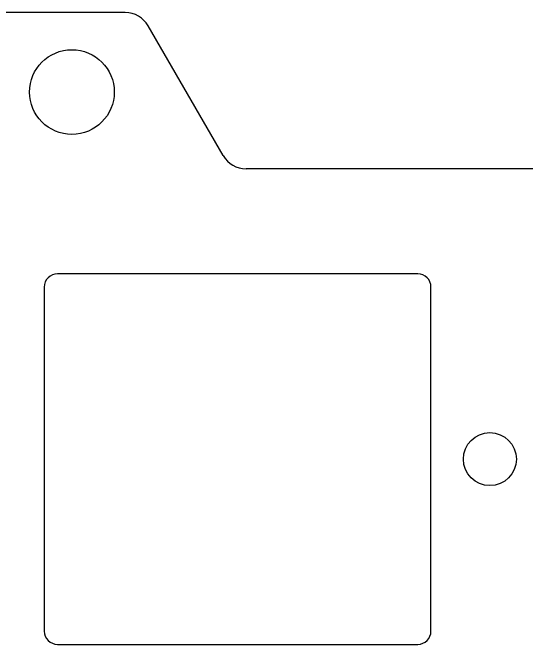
# Model space of a CAD drawing. Header units: millimetres. Extents: x -10 to 339, y -116 to 17.
# Drawn here: x 301.07 to 320.46, y -7 to 16.87 of the extents above; entities that cross this region are included whole.
import ezdxf

# ---------------------------------------------------------------- set-up
doc = ezdxf.new("R2010")
doc.units = ezdxf.units.MM
doc.layers.get('0').update_dxf_attribs({"linetype": 'CONTINUOUS'})
doc.layers.add('BLACK', color=7, linetype='CONTINUOUS')

msp = doc.modelspace()

# ---------------------------------------------------------------- linework, layer by layer
for p, q in [((305.322301, 16.868751), (293.289735, 16.868751)), ((309.017342, 11.468751), (306.188327, 16.368751)), ((337.80625, 10.968751), (309.883369, 10.968751))]:
    msp.add_line(p, q)
msp.add_circle((303.306018, 13.868751), 1.6)
for centre, start, end in [((305.322301, 15.868751), 30, 90), ((309.883369, 11.968751), 210, 270)]:
    msp.add_arc(centre, 1, start, end)
at = {"layer": 'BLACK', "linetype": 'Continuous'}
for p, q in [((316.3625, 7), (302.7625, 7)), ((302.2625, 6.5), (302.2625, -6.5)), ((316.8625, -6.5), (316.8625, 6.5)), ((302.7625, -7), (316.3625, -7))]:
    msp.add_line(p, q, dxfattribs=at)
at = {"layer": 'BLACK'}
msp.add_circle((319.0875, 0), 1, dxfattribs=at)
for centre, start, end in [((302.7625, 6.5), 90, 180), ((316.3625, 6.5), 0, 90), ((302.7625, -6.5), 180, 270), ((316.3625, -6.5), 270, 0)]:
    msp.add_arc(centre, 0.5, start, end, dxfattribs=at)

doc.saveas('drawing.dxf')
